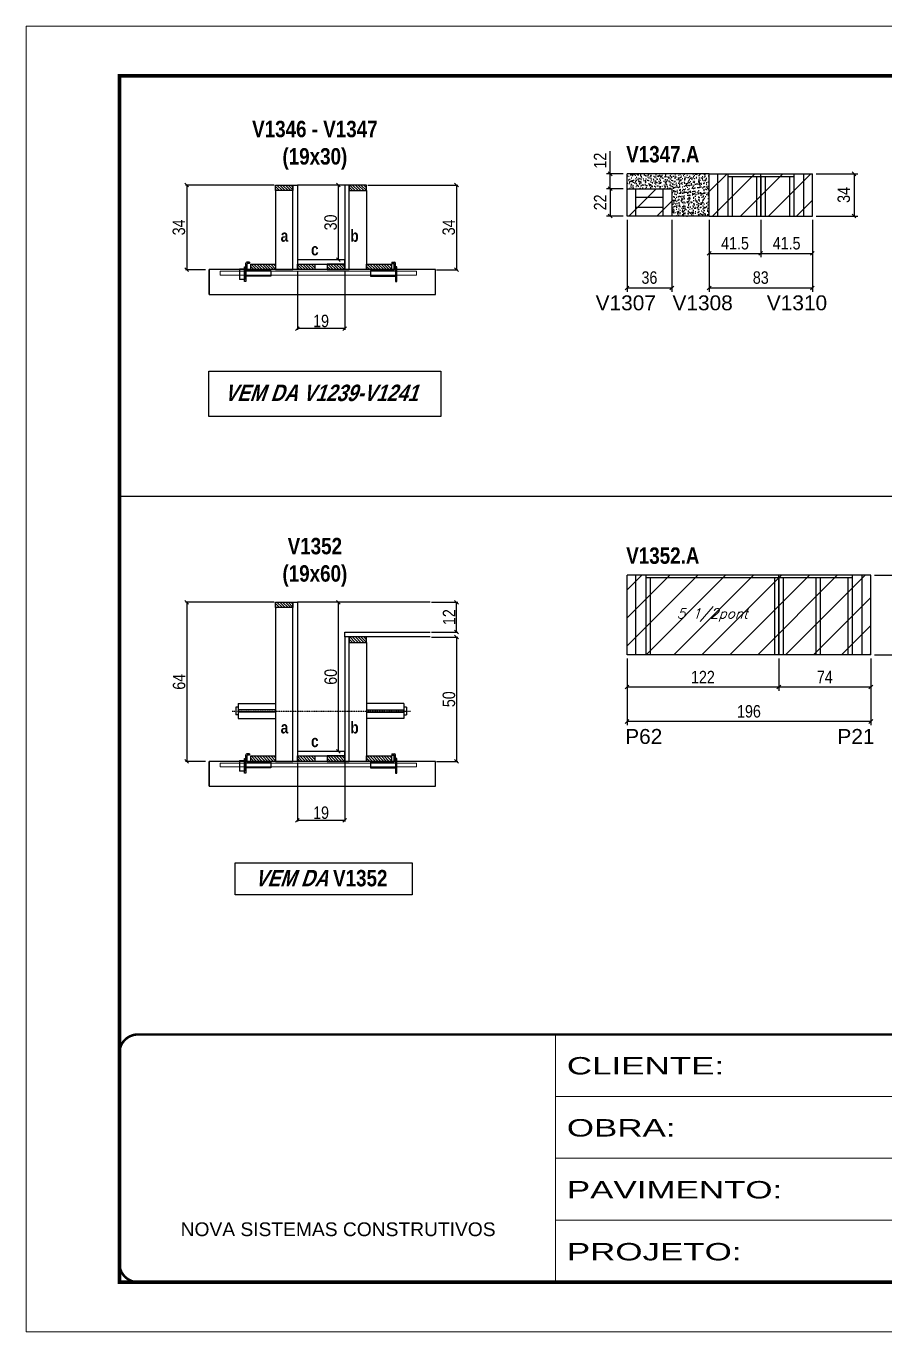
# Model space of a CAD drawing. Extents: x 3309 to 10384, y -2522 to 14608.
# Drawn here: x 8078 to 8768, y 4369 to 5419 of the extents above; entities that cross this region are included whole.
import ezdxf

# ---------------------------------------------------------------- set-up
doc = ezdxf.new("R2010")
doc.units = 0
for name, pattern in [('CONTINUO', [0]), ('DASHED', [0.75, 0.5, -0.25]), ('HIDDEN', [0.375, 0.25, -0.125])]:
    doc.linetypes.add(name, pattern=pattern)
for name, color, linetype in [('5', 5, 'Continuous'), ('barrote', 251, 'Continuous'), ('COTA', 241, 'Continuous'), ('detalhes', 4, 'Continuous'), ('NOMENCLATURA', 7, 'Continuous'), ('Painéis', 200, 'Continuous'), ('presilha', 1, 'Continuous'), ('SARR_2.2x10', 60, 'Continuous'), ('SARR_2.2x7', 40, 'Continuous'), ('SARR_3.5x7', 81, 'Continuous'), ('TENSOR', 3, 'Continuous'), ('texto', 7, 'Continuous')]:
    doc.layers.add(name, color=color, linetype=linetype)
for name, color, linetype, lineweight in [('CONCRETO', 251, 'Continuous', 25), ('Folhas', 255, 'Continuous', 9), ('Hachura', 251, 'Continuous', 9), ('SARRAFO DE PRESSAO', 251, 'DASHED', 9), ('SCO-___-LAJ', 2, 'Continuous', 0)]:
    doc.layers.add(name, color=color, linetype=linetype, lineweight=lineweight)
doc.styles.add('ARIAL', font='arial.ttf')
doc.styles.add('COTA TECNICA', font='techl___.ttf', dxfattribs={"height": 10})
doc.styles.add('COTA TECNICA 2X', font='techl___.ttf', dxfattribs={"height": 10})
doc.styles.add('Romans', font='romans.shx')
doc.styles.get("Standard").update_dxf_attribs({"font": 'arial.ttf'})
doc.styles.add('TECNICA', font='techb___.ttf', dxfattribs={"height": 10})
doc.styles.add('Tecnologia', font='')
doc.styles.get('Tecnologia').set_extended_font_data('Forgotten Futurist')
doc.dimstyles.new('PAINEL', dxfattribs={"dimtxt": 10, "dimasz": 3, "dimexe": 3, "dimexo": 3, "dimgap": 3, "dimtad": 1, "dimdec": 1, "dimzin": 12, "dimdsep": 46, "dimtxsty": 'COTA TECNICA', "dimblk1": 'OBLIQUE', "dimblk2": 'OBLIQUE', "dimsah": 1, "dimcen": 0.9, "dimclrd": 4, "dimclre": 4, "dimclrt": 240, "dimadec": 1, "dimazin": 3, "dimtfac": 1, "dimtdec": 1, "dimtmove": 0, "dimatfit": 3, "dimfxl": 1, "dimtolj": 1, "dimtzin": 12, "dimarcsym": 0})
doc.dimstyles.new('SECAO', dxfattribs={"dimscale": 0.333333, "dimtxt": 5, "dimasz": 9, "dimexe": 3, "dimexo": 3, "dimgap": 3, "dimtad": 1, "dimdec": 1, "dimlfac": 0.5, "dimzin": 12, "dimdsep": 46, "dimtxsty": 'COTA TECNICA 2X', "dimblk1": 'OBLIQUE', "dimblk2": 'OBLIQUE', "dimsah": 1, "dimcen": 0.9, "dimclrd": 4, "dimclre": 4, "dimclrt": 240, "dimadec": 1, "dimazin": 3, "dimtfac": 1, "dimtdec": 1, "dimtmove": 0, "dimatfit": 3, "dimfxl": 1, "dimtolj": 1, "dimtzin": 12, "dimarcsym": 0})
pattern_1 = [(135, (41531.551, -118288.727), (-1.122532015, -1.122532015), [])]
pattern_2 = [(135, (41531.551, -118684.1278), (-1.122532015, -1.122532015), [])]

# ---------------------------------------------------------------- blocks, each defined once
blk = doc.blocks.new('9999999999')
at = {"color": 30, "linetype": 'CONTINUO'}
for p, q in [((98564.6, 34230.2), (98564.6, 34429.4)), ((98564.6, 34379.6), (99584, 34379.6)), ((98564.6, 34329.8), (99488, 34329.8)), ((98564.6, 34280), (99488, 34280))]:
    blk.add_line(p, q, dxfattribs=at)
at = {"color": 30, "linetype": 'CONTINUO', "const_width": 2}
blk.add_lwpolyline([(99584, 34230.2), (99584, 34414.4, 0.414214), (99569, 34429.4), (98229, 34429.4, 0.414214), (98214, 34414.4), (98214, 34245.2, 0.414214), (98229, 34230.2), (99584, 34230.2)], format="xyb", dxfattribs=at)
at = {"layer": 'Folhas'}
blk.add_lwpolyline([(98139, 34190.2), (99624, 34190.2), (99624, 35240.2), (98139, 35240.2)], close=True, dxfattribs=at)
at = {"layer": 'Folhas', "color": 30, "const_width": 3}
blk.add_lwpolyline([(98214, 34230.2), (99584, 34230.2), (99584, 35200.2), (98214, 35200.2)], close=True, dxfattribs=at)
at = {"color": 7, "linetype": 'Continuous', "ltscale": 5, "style": 'ARIAL'}
blk.add_text('NOVA SISTEMAS CONSTRUTIVOS', height=11.059, dxfattribs=at).set_placement((98263.2, 34267.2))
at = {"layer": 'Folhas', "color": 7, "style": 'Tecnologia', "width": 1.5}
for s, p in [('CLIENTE:', (98573.7, 34397.2)), ('OBRA:', (98573.7, 34347.3)), ('PAVIMENTO:', (98573.7, 34297.5)), ('PROJETO:', (98573.7, 34247.7))]:
    blk.add_text(s, height=14, dxfattribs=at).set_placement(p)
blk = doc.blocks.new('_Oblique')
at = {"color": 0, "linetype": 'ByBlock', "lineweight": -2}
blk.add_line((-0.5, -0.5), (0.5, 0.5), dxfattribs=at)
blk = doc.blocks.new('*D1131')
at = {"layer": 'COTA', "color": 4, "lineweight": -2, "transparency": 16777216}
for p, q in [((8296, 5222.4), (8296, 5175)), ((8334, 5222.4), (8334, 5175)), ((8334, 5176), (8296, 5176))]:
    blk.add_line(p, q, dxfattribs=at)
at = {"layer": 'Defpoints', "color": 0, "transparency": 16777216}
for p in [(8296, 5223.4), (8334, 5223.4), (8296, 5176)]:
    blk.add_point(p, dxfattribs=at)
at = {"layer": 'COTA', "color": 4, "lineweight": -2, "transparency": 16777216, "xscale": 3, "yscale": 3, "zscale": 3, "rotation": 180}
blk.add_blockref('_Oblique', (8296, 5176), dxfattribs=at)
at = {"layer": 'COTA', "color": 4, "lineweight": -2, "transparency": 16777216, "xscale": 3, "yscale": 3, "zscale": 3}
blk.add_blockref('_Oblique', (8334, 5176), dxfattribs=at)
at = {"layer": 'COTA', "color": 240, "transparency": 16777216, "insert": (8315, 5182.1), "char_height": 10, "attachment_point": 5, "style": 'COTA TECNICA 2X'}
blk.add_mtext('\\A1;19', dxfattribs=at)
blk = doc.blocks.new('PRESILHA METÁLICA 1')
at = {"layer": 'presilha'}
for p, q in [((7.5, 10.6), (7.5, 19.9)), ((12, 21), (8.6, 21)), ((9, 11.6), (9, 18.9)), ((12, 19.5), (9.6, 19.5)), ((12, 21), (12, 19.5)), ((0, 13), (6, 13)), ((0, 13), (0, 0)), ((6, 0), (0, 0)), ((6, 15.5), (7.5, 15.5)), ((6, -2.5), (6, 15.5)), ((6, 13), (6, 0)), ((7.5, 15.5), (7.5, -2.5)), ((37.5, 4.1), (7.5, 4.1)), ((37.5, 11), (9.6, 11)), ((37.5, 11), (37.5, 4.1)), ((7.5, -2.5), (6, -2.5))]:
    blk.add_line(p, q, dxfattribs=at)
for centre, radius, start, end in [((8.6, 19.9), 1.14, 90, 180), ((9.6, 18.9), 0.57, 90, 180), ((9.6, 11.6), 0.57, 180, 270)]:
    blk.add_arc(centre, radius, start, end, dxfattribs=at)
blk = doc.blocks.new('PRESILHA METÁLICA 2')
at = {"layer": 'presilha'}
for p, q in [((-5.2, 23.5), (-5.2, 22)), ((-5.2, 23.5), (-1.9, 23.5)), ((-5.2, 22), (-2.8, 22)), ((-2.2, 14.1), (-2.2, 21.4)), ((0.8, 18), (-0.8, 18)), ((-0.8, 18), (-0.8, 0)), ((-0.8, 14.6), (-0.8, 22.4)), ((0.8, 0), (0.8, 18)), ((-30.8, 13.5), (-30.8, 6.6)), ((-30.8, 13.5), (-2.8, 13.5)), ((-30.8, 6.6), (-0.8, 6.6)), ((-0.8, 0), (0.8, 0))]:
    blk.add_line(p, q, dxfattribs=at)
for centre, radius, start, end in [((-2.8, 21.4), 0.57, 0, 90), ((-1.9, 22.4), 1.14, 0, 90), ((-2.8, 14.1), 0.57, 270, 0)]:
    blk.add_arc(centre, radius, start, end, dxfattribs=at)
blk = doc.blocks.new('*D1132')
at = {"layer": 'COTA', "color": 4, "lineweight": -2, "transparency": 16777216}
for p, q in [((8277.4, 5291.4), (8206, 5291.4)), ((8207, 5291.4), (8207, 5223.4)), ((8222.2, 5223.4), (8206, 5223.4))]:
    blk.add_line(p, q, dxfattribs=at)
at = {"layer": 'Defpoints', "color": 0, "transparency": 16777216}
for p in [(8278.4, 5291.4), (8207, 5223.4), (8223.2, 5223.4)]:
    blk.add_point(p, dxfattribs=at)
at = {"layer": 'COTA', "color": 4, "lineweight": -2, "transparency": 16777216, "xscale": 3, "yscale": 3, "zscale": 3}
for p, rotation in [((8207, 5291.4), 90), ((8207, 5223.4), 270)]:
    blk.add_blockref('_Oblique', p, dxfattribs=dict(at, rotation=rotation))
at = {"layer": 'COTA', "color": 240, "transparency": 16777216, "insert": (8200.7, 5257.4), "char_height": 10, "attachment_point": 5, "rotation": 90, "style": 'COTA TECNICA 2X'}
blk.add_mtext('\\A1;34', dxfattribs=at)
blk = doc.blocks.new('*D1133')
at = {"layer": 'COTA', "color": 4, "lineweight": -2, "transparency": 16777216}
for p, q in [((8352.6, 5291.4), (8424.9, 5291.4)), ((8423.9, 5291.4), (8423.9, 5223.4)), ((8407.8, 5223.4), (8424.9, 5223.4))]:
    blk.add_line(p, q, dxfattribs=at)
at = {"layer": 'Defpoints', "color": 0, "transparency": 16777216}
for p in [(8351.6, 5291.4), (8406.8, 5223.4), (8423.9, 5223.4)]:
    blk.add_point(p, dxfattribs=at)
at = {"layer": 'COTA', "color": 4, "lineweight": -2, "transparency": 16777216, "xscale": 3, "yscale": 3, "zscale": 3}
for p, rotation in [((8423.9, 5291.4), 90), ((8423.9, 5223.4), 270)]:
    blk.add_blockref('_Oblique', p, dxfattribs=dict(at, rotation=rotation))
at = {"layer": 'COTA', "color": 240, "transparency": 16777216, "insert": (8417.7, 5257.4), "char_height": 10, "attachment_point": 5, "rotation": 90, "style": 'COTA TECNICA 2X'}
blk.add_mtext('\\A1;34', dxfattribs=at)
blk = doc.blocks.new('*D1134')
at = {"layer": 'COTA', "color": 4, "lineweight": -2, "transparency": 16777216}
for p, q in [((8333, 5291.4), (8327.9, 5291.4)), ((8328.9, 5231.4), (8328.9, 5291.4)), ((8333, 5231.4), (8327.9, 5231.4))]:
    blk.add_line(p, q, dxfattribs=at)
at = {"layer": 'Defpoints', "color": 0, "transparency": 16777216}
for p in [(8328.9, 5291.4), (8334, 5291.4), (8334, 5231.4)]:
    blk.add_point(p, dxfattribs=at)
at = {"layer": 'COTA', "color": 4, "lineweight": -2, "transparency": 16777216, "xscale": 3, "yscale": 3, "zscale": 3}
for p, rotation in [((8328.9, 5291.4), 90), ((8328.9, 5231.4), 270)]:
    blk.add_blockref('_Oblique', p, dxfattribs=dict(at, rotation=rotation))
at = {"layer": 'COTA', "color": 240, "transparency": 16777216, "insert": (8322.7, 5261.4), "char_height": 10, "attachment_point": 5, "rotation": 90, "style": 'COTA TECNICA 2X'}
blk.add_mtext('\\A1;30', dxfattribs=at)
blk = doc.blocks.new('*D1137')
at = {"layer": 'COTA', "color": 4, "linetype": 'ByBlock', "lineweight": -2, "transparency": 16777216}
for p, q in [((8627, 5263.5), (8627, 5233.5)), ((8668.5, 5263.5), (8668.5, 5233.5)), ((8627, 5236.5), (8668.5, 5236.5))]:
    blk.add_line(p, q, dxfattribs=at)
at = {"layer": 'Defpoints', "color": 0, "linetype": 'ByBlock', "transparency": 16777216}
for p in [(8627, 5266.5), (8668.5, 5266.5), (8668.5, 5236.5)]:
    blk.add_point(p, dxfattribs=at)
at = {"layer": 'COTA', "color": 4, "linetype": 'ByBlock', "lineweight": -2, "transparency": 16777216, "xscale": 3, "yscale": 3, "zscale": 3, "rotation": 180}
blk.add_blockref('_Oblique', (8627, 5236.5), dxfattribs=at)
at = {"layer": 'COTA', "color": 4, "linetype": 'ByBlock', "lineweight": -2, "transparency": 16777216, "xscale": 3, "yscale": 3, "zscale": 3}
blk.add_blockref('_Oblique', (8668.5, 5236.5), dxfattribs=at)
at = {"layer": 'COTA', "color": 240, "linetype": 'ByBlock', "transparency": 16777216, "insert": (8647.8, 5244.6), "char_height": 10, "attachment_point": 5, "style": 'COTA TECNICA'}
blk.add_mtext('\\A1;41.5', dxfattribs=at)
blk = doc.blocks.new('*D1138')
at = {"layer": 'COTA', "color": 4, "linetype": 'ByBlock', "lineweight": -2, "transparency": 16777216}
for p, q in [((8668.5, 5263.5), (8668.5, 5233.5)), ((8710, 5263.5), (8710, 5233.5)), ((8668.5, 5236.5), (8710, 5236.5))]:
    blk.add_line(p, q, dxfattribs=at)
at = {"layer": 'Defpoints', "color": 0, "linetype": 'ByBlock', "transparency": 16777216}
for p in [(8668.5, 5266.5), (8710, 5266.5), (8710, 5236.5)]:
    blk.add_point(p, dxfattribs=at)
at = {"layer": 'COTA', "color": 4, "linetype": 'ByBlock', "lineweight": -2, "transparency": 16777216, "xscale": 3, "yscale": 3, "zscale": 3, "rotation": 180}
blk.add_blockref('_Oblique', (8668.5, 5236.5), dxfattribs=at)
at = {"layer": 'COTA', "color": 4, "linetype": 'ByBlock', "lineweight": -2, "transparency": 16777216, "xscale": 3, "yscale": 3, "zscale": 3}
blk.add_blockref('_Oblique', (8710, 5236.5), dxfattribs=at)
at = {"layer": 'COTA', "color": 240, "linetype": 'ByBlock', "transparency": 16777216, "insert": (8689.3, 5244.6), "char_height": 10, "attachment_point": 5, "style": 'COTA TECNICA'}
blk.add_mtext('\\A1;41.5', dxfattribs=at)
blk = doc.blocks.new('*D1154')
at = {"layer": 'COTA', "color": 4, "linetype": 'ByBlock', "lineweight": -2, "transparency": 16777216}
for p, q in [((8627, 5263.5), (8627, 5205.7)), ((8710, 5263.5), (8710, 5205.7)), ((8627, 5208.7), (8710, 5208.7))]:
    blk.add_line(p, q, dxfattribs=at)
at = {"layer": 'Defpoints', "color": 0, "linetype": 'ByBlock', "transparency": 16777216}
for p in [(8627, 5266.5), (8710, 5266.5), (8710, 5208.7)]:
    blk.add_point(p, dxfattribs=at)
at = {"layer": 'COTA', "color": 4, "linetype": 'ByBlock', "lineweight": -2, "transparency": 16777216, "xscale": 3, "yscale": 3, "zscale": 3, "rotation": 180}
blk.add_blockref('_Oblique', (8627, 5208.7), dxfattribs=at)
at = {"layer": 'COTA', "color": 4, "linetype": 'ByBlock', "lineweight": -2, "transparency": 16777216, "xscale": 3, "yscale": 3, "zscale": 3}
blk.add_blockref('_Oblique', (8710, 5208.7), dxfattribs=at)
at = {"layer": 'COTA', "color": 240, "linetype": 'ByBlock', "transparency": 16777216, "insert": (8668.5, 5217), "char_height": 10, "attachment_point": 5, "style": 'COTA TECNICA'}
blk.add_mtext('\\A1;83', dxfattribs=at)
blk = doc.blocks.new('*D1141')
at = {"layer": 'COTA', "color": 4, "lineweight": -2, "transparency": 16777216}
for p, q in [((8561, 5263.5), (8561, 5205.7)), ((8597, 5263.5), (8597, 5205.7)), ((8561, 5208.7), (8597, 5208.7))]:
    blk.add_line(p, q, dxfattribs=at)
at = {"layer": 'Defpoints', "color": 0, "transparency": 16777216}
for p in [(8561, 5266.5), (8597, 5266.5), (8597, 5208.7)]:
    blk.add_point(p, dxfattribs=at)
at = {"layer": 'COTA', "color": 4, "lineweight": -2, "transparency": 16777216, "xscale": 3, "yscale": 3, "zscale": 3, "rotation": 180}
blk.add_blockref('_Oblique', (8561, 5208.7), dxfattribs=at)
at = {"layer": 'COTA', "color": 4, "lineweight": -2, "transparency": 16777216, "xscale": 3, "yscale": 3, "zscale": 3}
blk.add_blockref('_Oblique', (8597, 5208.7), dxfattribs=at)
at = {"layer": 'COTA', "color": 240, "transparency": 16777216, "insert": (8579, 5217), "char_height": 10, "attachment_point": 5, "style": 'COTA TECNICA'}
blk.add_mtext('\\A1;36', dxfattribs=at)
blk = doc.blocks.new('*D1142')
at = {"layer": 'COTA', "color": 4, "lineweight": -2, "transparency": 16777216}
for p, q in [((8558, 5288.5), (8544.4, 5288.5)), ((8547.4, 5288.5), (8547.4, 5266.5)), ((8558, 5266.5), (8544.4, 5266.5))]:
    blk.add_line(p, q, dxfattribs=at)
at = {"layer": 'Defpoints', "color": 0, "transparency": 16777216}
for p in [(8561, 5288.5), (8547.4, 5266.5), (8561, 5266.5)]:
    blk.add_point(p, dxfattribs=at)
at = {"layer": 'COTA', "color": 4, "lineweight": -2, "transparency": 16777216, "xscale": 3, "yscale": 3, "zscale": 3}
for p, rotation in [((8547.4, 5288.5), 90), ((8547.4, 5266.5), 270)]:
    blk.add_blockref('_Oblique', p, dxfattribs=dict(at, rotation=rotation))
at = {"layer": 'COTA', "color": 240, "transparency": 16777216, "insert": (8539.4, 5277.5), "char_height": 10, "attachment_point": 5, "rotation": 90, "style": 'COTA TECNICA'}
blk.add_mtext('\\A1;22', dxfattribs=at)
blk = doc.blocks.new('*D1143')
at = {"layer": 'COTA', "color": 4, "lineweight": -2, "transparency": 16777216}
for p, q in [((8547.4, 5300.5), (8547.4, 5318.8)), ((8558, 5300.5), (8544.4, 5300.5)), ((8547.4, 5288.5), (8547.4, 5300.5)), ((8558, 5288.5), (8544.4, 5288.5))]:
    blk.add_line(p, q, dxfattribs=at)
at = {"layer": 'Defpoints', "color": 0, "transparency": 16777216}
for p in [(8547.4, 5300.5), (8561, 5300.5), (8561, 5288.5)]:
    blk.add_point(p, dxfattribs=at)
at = {"layer": 'COTA', "color": 4, "lineweight": -2, "transparency": 16777216, "xscale": 3, "yscale": 3, "zscale": 3}
for p, rotation in [((8547.4, 5300.5), 90), ((8547.4, 5288.5), 270)]:
    blk.add_blockref('_Oblique', p, dxfattribs=dict(at, rotation=rotation))
at = {"layer": 'COTA', "color": 240, "transparency": 16777216, "insert": (8539.3, 5311.1), "char_height": 10, "attachment_point": 5, "rotation": 90, "style": 'COTA TECNICA'}
blk.add_mtext('\\A1;12', dxfattribs=at)
blk = doc.blocks.new('*D1144')
at = {"layer": 'COTA', "color": 4, "lineweight": -2, "transparency": 16777216}
for p, q in [((8713, 5300.5), (8746.5, 5300.5)), ((8743.5, 5300.5), (8743.5, 5266.5)), ((8713, 5266.5), (8746.5, 5266.5))]:
    blk.add_line(p, q, dxfattribs=at)
at = {"layer": 'Defpoints', "color": 0, "transparency": 16777216}
for p in [(8710, 5300.5), (8710, 5266.5), (8743.5, 5266.5)]:
    blk.add_point(p, dxfattribs=at)
at = {"layer": 'COTA', "color": 4, "lineweight": -2, "transparency": 16777216, "xscale": 3, "yscale": 3, "zscale": 3}
for p, rotation in [((8743.5, 5300.5), 90), ((8743.5, 5266.5), 270)]:
    blk.add_blockref('_Oblique', p, dxfattribs=dict(at, rotation=rotation))
at = {"layer": 'COTA', "color": 240, "transparency": 16777216, "insert": (8735.3, 5283.5), "char_height": 10, "attachment_point": 5, "rotation": 90, "style": 'COTA TECNICA'}
blk.add_mtext('\\A1;34', dxfattribs=at)
blk = doc.blocks.new('*D1126')
at = {"layer": 'COTA', "color": 4, "lineweight": -2, "transparency": 16777216}
for p, q in [((8296, 4827), (8296, 4779.6)), ((8334, 4827), (8334, 4779.6)), ((8334, 4780.6), (8296, 4780.6))]:
    blk.add_line(p, q, dxfattribs=at)
at = {"layer": 'Defpoints', "color": 0, "transparency": 16777216}
for p in [(8296, 4828), (8334, 4828), (8296, 4780.6)]:
    blk.add_point(p, dxfattribs=at)
at = {"layer": 'COTA', "color": 4, "lineweight": -2, "transparency": 16777216, "xscale": 3, "yscale": 3, "zscale": 3, "rotation": 180}
blk.add_blockref('_Oblique', (8296, 4780.6), dxfattribs=at)
at = {"layer": 'COTA', "color": 4, "lineweight": -2, "transparency": 16777216, "xscale": 3, "yscale": 3, "zscale": 3}
blk.add_blockref('_Oblique', (8334, 4780.6), dxfattribs=at)
at = {"layer": 'COTA', "color": 240, "transparency": 16777216, "insert": (8315, 4786.7), "char_height": 10, "attachment_point": 5, "style": 'COTA TECNICA 2X'}
blk.add_mtext('\\A1;19', dxfattribs=at)
blk = doc.blocks.new('*D1127')
at = {"layer": 'COTA', "color": 4, "lineweight": -2, "transparency": 16777216}
for p, q in [((8277.4, 4956), (8206, 4956)), ((8207, 4956), (8207, 4828)), ((8222.2, 4828), (8206, 4828))]:
    blk.add_line(p, q, dxfattribs=at)
at = {"layer": 'Defpoints', "color": 0, "transparency": 16777216}
for p in [(8278.4, 4956), (8207, 4828), (8223.2, 4828)]:
    blk.add_point(p, dxfattribs=at)
at = {"layer": 'COTA', "color": 4, "lineweight": -2, "transparency": 16777216, "xscale": 3, "yscale": 3, "zscale": 3}
for p, rotation in [((8207, 4956), 90), ((8207, 4828), 270)]:
    blk.add_blockref('_Oblique', p, dxfattribs=dict(at, rotation=rotation))
at = {"layer": 'COTA', "color": 240, "transparency": 16777216, "insert": (8200.9, 4892), "char_height": 10, "attachment_point": 5, "rotation": 90, "style": 'COTA TECNICA 2X'}
blk.add_mtext('\\A1;64', dxfattribs=at)
blk = doc.blocks.new('*D1128')
at = {"layer": 'COTA', "color": 4, "lineweight": -2, "transparency": 16777216}
for p, q in [((8403.7, 4928), (8424.9, 4928)), ((8423.9, 4928), (8423.9, 4828)), ((8407.8, 4828), (8424.9, 4828))]:
    blk.add_line(p, q, dxfattribs=at)
at = {"layer": 'Defpoints', "color": 0, "transparency": 16777216}
for p in [(8402.7, 4928), (8406.8, 4828), (8423.9, 4828)]:
    blk.add_point(p, dxfattribs=at)
at = {"layer": 'COTA', "color": 4, "lineweight": -2, "transparency": 16777216, "xscale": 3, "yscale": 3, "zscale": 3}
for p, rotation in [((8423.9, 4928), 90), ((8423.9, 4828), 270)]:
    blk.add_blockref('_Oblique', p, dxfattribs=dict(at, rotation=rotation))
at = {"layer": 'COTA', "color": 240, "transparency": 16777216, "insert": (8417.8, 4878), "char_height": 10, "attachment_point": 5, "rotation": 90, "style": 'COTA TECNICA 2X'}
blk.add_mtext('\\A1;50', dxfattribs=at)
blk = doc.blocks.new('*D1129')
at = {"layer": 'COTA', "color": 4, "lineweight": -2, "transparency": 16777216}
for p, q in [((8333, 4956), (8327.9, 4956)), ((8328.9, 4836), (8328.9, 4956)), ((8333, 4836), (8327.9, 4836))]:
    blk.add_line(p, q, dxfattribs=at)
at = {"layer": 'Defpoints', "color": 0, "transparency": 16777216}
for p in [(8328.9, 4956), (8334, 4956), (8334, 4836)]:
    blk.add_point(p, dxfattribs=at)
at = {"layer": 'COTA', "color": 4, "lineweight": -2, "transparency": 16777216, "xscale": 3, "yscale": 3, "zscale": 3}
for p, rotation in [((8328.9, 4956), 90), ((8328.9, 4836), 270)]:
    blk.add_blockref('_Oblique', p, dxfattribs=dict(at, rotation=rotation))
at = {"layer": 'COTA', "color": 240, "transparency": 16777216, "insert": (8322.8, 4896), "char_height": 10, "attachment_point": 5, "rotation": 90, "style": 'COTA TECNICA 2X'}
blk.add_mtext('\\A1;60', dxfattribs=at)
blk = doc.blocks.new('*D1130')
at = {"layer": 'COTA', "color": 4, "lineweight": -2, "transparency": 16777216}
for p, q in [((8403.7, 4956), (8424.9, 4956)), ((8423.9, 4932), (8423.9, 4956)), ((8403.7, 4932), (8424.9, 4932))]:
    blk.add_line(p, q, dxfattribs=at)
at = {"layer": 'Defpoints', "color": 0, "transparency": 16777216}
for p in [(8402.7, 4956), (8423.9, 4956), (8402.7, 4932)]:
    blk.add_point(p, dxfattribs=at)
at = {"layer": 'COTA', "color": 4, "lineweight": -2, "transparency": 16777216, "xscale": 3, "yscale": 3, "zscale": 3}
for p, rotation in [((8423.9, 4956), 90), ((8423.9, 4932), 270)]:
    blk.add_blockref('_Oblique', p, dxfattribs=dict(at, rotation=rotation))
at = {"layer": 'COTA', "color": 240, "transparency": 16777216, "insert": (8417.9, 4944), "char_height": 10, "attachment_point": 5, "rotation": 90, "style": 'COTA TECNICA 2X'}
blk.add_mtext('\\A1;12', dxfattribs=at)
blk = doc.blocks.new('*D1119')
at = {"layer": 'COTA', "color": 4, "linetype": 'ByBlock', "lineweight": -2, "transparency": 16777216}
for p, q in [((8683, 4910.7), (8683, 4884.8)), ((8757, 4910.7), (8757, 4884.8)), ((8757, 4887.8), (8683, 4887.8))]:
    blk.add_line(p, q, dxfattribs=at)
at = {"layer": 'Defpoints', "color": 0, "linetype": 'ByBlock', "transparency": 16777216}
for p in [(8683, 4913.7), (8757, 4913.7), (8683, 4887.8)]:
    blk.add_point(p, dxfattribs=at)
at = {"layer": 'COTA', "color": 4, "linetype": 'ByBlock', "lineweight": -2, "transparency": 16777216, "xscale": 3, "yscale": 3, "zscale": 3, "rotation": 180}
blk.add_blockref('_Oblique', (8683, 4887.8), dxfattribs=at)
at = {"layer": 'COTA', "color": 4, "linetype": 'ByBlock', "lineweight": -2, "transparency": 16777216, "xscale": 3, "yscale": 3, "zscale": 3}
blk.add_blockref('_Oblique', (8757, 4887.8), dxfattribs=at)
at = {"layer": 'COTA', "color": 240, "linetype": 'ByBlock', "transparency": 16777216, "insert": (8720, 4895.9), "char_height": 10, "attachment_point": 5, "style": 'COTA TECNICA'}
blk.add_mtext('\\A1;74', dxfattribs=at)
blk = doc.blocks.new('*D1120')
at = {"layer": 'COTA', "color": 4, "linetype": 'ByBlock', "lineweight": -2, "transparency": 16777216}
for p, q in [((8561, 4910.7), (8561, 4884.8)), ((8683, 4910.7), (8683, 4884.8)), ((8683, 4887.8), (8561, 4887.8))]:
    blk.add_line(p, q, dxfattribs=at)
at = {"layer": 'Defpoints', "color": 0, "linetype": 'ByBlock', "transparency": 16777216}
for p in [(8561, 4913.7), (8683, 4913.7), (8561, 4887.8)]:
    blk.add_point(p, dxfattribs=at)
at = {"layer": 'COTA', "color": 4, "linetype": 'ByBlock', "lineweight": -2, "transparency": 16777216, "xscale": 3, "yscale": 3, "zscale": 3, "rotation": 180}
blk.add_blockref('_Oblique', (8561, 4887.8), dxfattribs=at)
at = {"layer": 'COTA', "color": 4, "linetype": 'ByBlock', "lineweight": -2, "transparency": 16777216, "xscale": 3, "yscale": 3, "zscale": 3}
blk.add_blockref('_Oblique', (8683, 4887.8), dxfattribs=at)
at = {"layer": 'COTA', "color": 240, "linetype": 'ByBlock', "transparency": 16777216, "insert": (8622, 4895.8), "char_height": 10, "attachment_point": 5, "style": 'COTA TECNICA'}
blk.add_mtext('\\A1;122', dxfattribs=at)
blk = doc.blocks.new('*D1139')
at = {"layer": 'COTA', "color": 4, "linetype": 'ByBlock', "lineweight": -2, "transparency": 16777216}
for p, q in [((8561, 4910.7), (8561, 4857.1)), ((8757, 4910.7), (8757, 4857.1)), ((8757, 4860.1), (8561, 4860.1))]:
    blk.add_line(p, q, dxfattribs=at)
at = {"layer": 'Defpoints', "color": 0, "linetype": 'ByBlock', "transparency": 16777216}
for p in [(8561, 4913.7), (8757, 4913.7), (8561, 4860.1)]:
    blk.add_point(p, dxfattribs=at)
at = {"layer": 'COTA', "color": 4, "linetype": 'ByBlock', "lineweight": -2, "transparency": 16777216, "xscale": 3, "yscale": 3, "zscale": 3, "rotation": 180}
blk.add_blockref('_Oblique', (8561, 4860.1), dxfattribs=at)
at = {"layer": 'COTA', "color": 4, "linetype": 'ByBlock', "lineweight": -2, "transparency": 16777216, "xscale": 3, "yscale": 3, "zscale": 3}
blk.add_blockref('_Oblique', (8757, 4860.1), dxfattribs=at)
at = {"layer": 'COTA', "color": 240, "linetype": 'ByBlock', "transparency": 16777216, "insert": (8659, 4868.2), "char_height": 10, "attachment_point": 5, "style": 'COTA TECNICA'}
blk.add_mtext('\\A1;196', dxfattribs=at)
blk = doc.blocks.new('*D1118')
at = {"layer": 'COTA', "color": 4, "lineweight": -2, "transparency": 16777216}
for p, q in [((8760, 4977.7), (8797, 4977.7)), ((8794, 4977.7), (8794, 4913.7)), ((8760, 4913.7), (8797, 4913.7))]:
    blk.add_line(p, q, dxfattribs=at)
at = {"layer": 'Defpoints', "color": 0, "transparency": 16777216}
for p in [(8757, 4977.7, 0), (8757, 4913.7, 0), (8794, 4913.7)]:
    blk.add_point(p, dxfattribs=at)
at = {"layer": 'COTA', "color": 4, "lineweight": -2, "transparency": 16777216, "xscale": 3, "yscale": 3, "zscale": 3}
for p, rotation in [((8794, 4977.7), 90), ((8794, 4913.7), 270)]:
    blk.add_blockref('_Oblique', p, dxfattribs=dict(at, rotation=rotation))
at = {"layer": 'COTA', "color": 240, "transparency": 16777216, "insert": (8785.9, 4945.7), "char_height": 10, "attachment_point": 5, "rotation": 90, "style": 'COTA TECNICA'}
blk.add_mtext('\\A1;64', dxfattribs=at)

msp = doc.modelspace()

# ---------------------------------------------------------------- hatches: boundary and pattern name
at = {"layer": 'COTA'}
h = msp.add_hatch(dxfattribs=at)
h.set_pattern_fill('AR-CONC', color=256, scale=0.03)
h.set_pattern_definition([(50, (904.605, -6379.385), (5.46554, -0.4781726), [0.5715, -6.2865]), (355, (904.605, -6379.385), (-1.0573026, 5.7317054), [0.4572, -5.0292175]), (100.451445, (905.0603, -6379.425), (4.4082374, 5.2535326), [0.4857003, -5.3427073]), (46.1842, (904.605, -6377.861), (8.1323712, -1.26127), [0.85725, -9.42975]), (96.63556, (905.2826, -6377.966), (7.122124, 7.4227837), [0.7285507, -8.014068]), (351.18415, (904.605, -6377.861), (7.122124, 7.4227837), [0.685799, -7.543792]), (21, (905.367, -6378.242), (4.5484317, -3.067956), [0.5715, -6.2865]), (326, (905.367, -6378.242), (1.8540609, 5.525639), [0.4572, -5.0292]), (71.451445, (905.746, -6378.4976), (6.4024926, 2.457683), [0.4857003, -5.3426981]), (37.5, (904.6049, -6379.385), (0.0926581, 2.53665117), [0, -4.96824, 0, -5.1054, 0, -5.04825]), (7.5, (904.605, -6379.385), (2.0045899, 3.00541724), [0, -2.91084, 0, -4.85394, 0, -1.92405]), (327.5, (902.9056, -6379.385), (4.06771786, -0.17186232), [0, -1.905, 0, -5.9436, 0, -7.8867]), (317.5, (902.1436, -6379.385), (4.4438754, 0.7627947), [0, -2.4765, 0, -3.94716, 0, -5.6007])])
h.paths.add_polyline_path([(8627.04, 5266.47), (8627.04, 5300.47), (8561.04, 5300.47), (8561.04, 5288.47), (8597.04, 5288.47), (8597.04, 5266.47)])
at = {"layer": 'Hachura', "linetype": 'ByBlock'}
h = msp.add_hatch(dxfattribs=at)
h.set_pattern_fill('ANSI31', color=256, scale=5)
h.set_pattern_definition([(45, (4768.5, -1176.66), (-11.22532, 11.22532), [])])
h.paths.add_polyline_path([(8597.04, 5266.47), (8597.04, 5288.47), (8561.04, 5288.47), (8561.04, 5266.47)])
h.paths.add_polyline_path([(8668.54, 5300.47), (8627.04, 5300.47), (8627.04, 5266.47), (8668.54, 5266.47)])
h.paths.add_polyline_path([(8668.54, 5300.47), (8668.54, 5266.47), (8710.04, 5266.47), (8710.04, 5300.47)])
h.paths.add_polyline_path([(8819.97, 5288.47), (8819.97, 5266.47), (8892.97, 5266.47), (8892.97, 5288.47)])
h.paths.add_polyline_path([(8965.97, 5266.47), (8965.97, 5288.47), (8892.97, 5288.47), (8892.97, 5266.47)])
h.paths.add_polyline_path([(9162.56, 5300.47), (9121.06, 5300.47), (9121.06, 5266.47), (9162.56, 5266.47)])
h.paths.add_polyline_path([(9204.06, 5266.47), (9204.06, 5300.47), (9162.56, 5300.47), (9162.56, 5266.47)])
h.paths.add_polyline_path([(9270.06, 5288.47), (9234.06, 5288.47), (9234.06, 5266.47), (9270.06, 5266.47)])
h = msp.add_hatch(dxfattribs=at)
h.set_pattern_fill('ANSI31', color=256, scale=5)
h.set_pattern_definition([(45, (4735.475, -1508.895), (-11.22532, 11.22532), [])])
h.paths.add_polyline_path([(8683.04, 4913.7), (8683.04, 4977.7), (8561.04, 4977.7), (8561.04, 4913.7)])
h.paths.add_polyline_path([(8683.04, 4913.7), (8757.04, 4913.7), (8757.04, 4977.7), (8683.04, 4977.7)])
at = {"layer": 'SARR_2.2x10'}
h = msp.add_hatch(dxfattribs=at)
h.set_pattern_fill('ANSI31', color=256, scale=0.5, angle=90)
h.set_pattern_definition([(135, (41451.951, -118288.727), (-1.122532015, -1.122532015), [])])
h.paths.add_polyline_path([(8258.41, 5227.84), (8258.41, 5223.44), (8278.41, 5223.44), (8278.41, 5227.84)])
h = msp.add_hatch(dxfattribs=at)
h.set_pattern_fill('ANSI31', color=256, scale=0.5, angle=90)
h.set_pattern_definition([(135, (41545.151, -118288.727), (-1.122532015, -1.122532015), [])])
h.paths.add_polyline_path([(8351.61, 5227.84), (8351.61, 5223.44), (8371.61, 5223.44), (8371.61, 5227.84)])
h = msp.add_hatch(dxfattribs=at)
h.set_pattern_fill('ANSI31', color=256, scale=0.5, angle=90)
h.set_pattern_definition([(135, (41451.951, -118684.1278), (-1.122532015, -1.122532015), [])])
h.paths.add_polyline_path([(8258.41, 4832.44), (8258.41, 4828.04), (8278.41, 4828.04), (8278.41, 4832.44)])
h = msp.add_hatch(dxfattribs=at)
h.set_pattern_fill('ANSI31', color=256, scale=0.5, angle=90)
h.set_pattern_definition([(135, (41545.151, -118684.1278), (-1.122532015, -1.122532015), [])])
h.paths.add_polyline_path([(8351.61, 4832.44), (8351.61, 4828.04), (8371.61, 4828.04), (8371.61, 4832.44)])
at = {"layer": 'SARR_2.2x7'}
h = msp.add_hatch(dxfattribs=at)
h.set_pattern_fill('ANSI31', color=256, scale=0.5, angle=90)
h.set_pattern_definition([(135, (41465.951, -118225.127), (-1.122532015, -1.122532015), [])])
h.paths.add_polyline_path([(8292.41, 5291.44), (8292.41, 5287.04), (8278.41, 5287.04), (8278.41, 5291.44)])
h = msp.add_hatch(dxfattribs=at)
h.set_pattern_fill('ANSI31', color=256, scale=0.5, angle=90)
h.set_pattern_definition([(135, (41445.951, -118225.127), (-1.122532015, -1.122532015), [])])
h.paths.add_polyline_path([(8337.61, 5291.44), (8337.61, 5287.04), (8351.61, 5287.04), (8351.61, 5291.44)])
h = msp.add_hatch(dxfattribs=at)
h.set_pattern_fill('ANSI31', color=256, scale=0.5, angle=90)
h.set_pattern_definition(pattern_1)
h.paths.add_polyline_path([(8310.01, 5223.44), (8310.01, 5227.84), (8296.01, 5227.84), (8296.01, 5223.44)])
h = msp.add_hatch(dxfattribs=at)
h.set_pattern_fill('ANSI31', color=256, scale=0.5, angle=90)
h.set_pattern_definition(pattern_1)
h.paths.add_polyline_path([(8320.01, 5227.84), (8320.01, 5223.44), (8334.01, 5223.44), (8334.01, 5227.84)])
h = msp.add_hatch(dxfattribs=at)
h.set_pattern_fill('ANSI31', color=256, scale=0.5, angle=90)
h.set_pattern_definition([(135, (41465.951, -118560.5278), (-1.122532015, -1.122532015), [])])
h.paths.add_polyline_path([(8292.41, 4956.04), (8292.41, 4951.64), (8278.41, 4951.64), (8278.41, 4956.04)])
h = msp.add_hatch(dxfattribs=at)
h.set_pattern_fill('ANSI31', color=256, scale=0.5, angle=90)
h.set_pattern_definition([(135, (41445.951, -118588.5278), (-1.122532015, -1.122532015), [])])
h.paths.add_polyline_path([(8337.61, 4928.04), (8337.61, 4923.64), (8351.61, 4923.64), (8351.61, 4928.04)])
h = msp.add_hatch(dxfattribs=at)
h.set_pattern_fill('ANSI31', color=256, scale=0.5, angle=90)
h.set_pattern_definition(pattern_2)
h.paths.add_polyline_path([(8310.01, 4828.04), (8310.01, 4832.44), (8296.01, 4832.44), (8296.01, 4828.04)])
h = msp.add_hatch(dxfattribs=at)
h.set_pattern_fill('ANSI31', color=256, scale=0.5, angle=90)
h.set_pattern_definition(pattern_2)
h.paths.add_polyline_path([(8320.01, 4832.44), (8320.01, 4828.04), (8334.01, 4828.04), (8334.01, 4832.44)])

# ---------------------------------------------------------------- linework, layer by layer
at = {"ltscale": 3}
for p, q in [((8248.41, 4874.49), (8248.41, 4862.49)), ((8248.41, 4874.49), (8278.41, 4874.49)), ((8381.61, 4874.49), (8351.61, 4874.49)), ((8381.61, 4874.49), (8381.61, 4862.49)), ((8246.41, 4871.49), (8246.41, 4865.49)), ((8248.41, 4871.49), (8246.41, 4871.49)), ((8248.41, 4865.49), (8246.41, 4865.49)), ((8278.41, 4869.49), (8248.41, 4869.49)), ((8278.41, 4867.49), (8248.41, 4867.49)), ((8248.41, 4862.49), (8278.41, 4862.49)), ((8351.61, 4869.49), (8381.61, 4869.49)), ((8351.61, 4867.49), (8381.61, 4867.49)), ((8381.61, 4862.49), (8351.61, 4862.49)), ((8383.61, 4871.49), (8381.61, 4871.49)), ((8381.61, 4865.49), (8383.61, 4865.49)), ((8383.61, 4871.49), (8383.61, 4865.49))]:
    msp.add_line(p, q, dxfattribs=at)
at = {"layer": 'barrote', "elevation": 0}
for points in [[(8224.96, 5203.44), (8406.87, 5203.44), (8406.87, 5223.44), (8224.96, 5223.44)], [(8224.96, 4808.04), (8406.87, 4808.04), (8406.87, 4828.04), (8224.96, 4828.04)]]:
    msp.add_lwpolyline(points, close=True, dxfattribs=at)
at = {"layer": 'CONCRETO', "linetype": 'Continuous'}
for p, q in [((8334.01, 5291.44), (8296.01, 5291.44)), ((8402.71, 4956.04), (8296.01, 4956.04))]:
    msp.add_line(p, q, dxfattribs=at)
at = {"layer": 'COTA'}
for p, q in [((8627.04, 5300.47), (8561.04, 5300.47)), ((8561.04, 5288.47), (8561.04, 5300.47)), ((8627.04, 5266.47), (8597.04, 5266.47)), ((8152.87, 5041.32), (9522.87, 5041.32))]:
    msp.add_line(p, q, dxfattribs=at)
at = {"layer": 'detalhes', "color": 250}
for p, q in [((8224.96, 5203.44, 0), (8224.96, 5223.44, 0)), ((8224.96, 4808.04, 0), (8224.96, 4828.04, 0))]:
    msp.add_line(p, q, dxfattribs=at)
at = {"layer": 'NOMENCLATURA', "elevation": 0}
for points in [[(8224.79, 5141.92), (8411.36, 5141.92), (8411.36, 5105.46), (8224.79, 5105.46)], [(8245.87, 4746.52), (8388.31, 4746.52), (8388.31, 4720.77), (8245.87, 4720.77)]]:
    msp.add_lwpolyline(points, close=True, dxfattribs=at)
at = {"layer": 'Painéis', "linetype": 'ByBlock'}
for p, q in [((8627.04, 5300.47), (8710.04, 5300.47)), ((8627.04, 5266.47), (8627.04, 5300.47)), ((8668.54, 5266.47), (8668.54, 5300.47)), ((8710.04, 5266.47), (8710.04, 5300.47)), ((8627.04, 5266.47), (8710.04, 5266.47)), ((8757.04, 4977.7), (8561.04, 4977.7)), ((8561.04, 4913.7), (8561.04, 4977.7)), ((8683.04, 4913.7), (8683.04, 4977.7)), ((8757.04, 4913.7), (8757.04, 4977.7)), ((8757.04, 4913.7), (8561.04, 4913.7))]:
    msp.add_line(p, q, dxfattribs=at)
at = {"layer": 'Painéis', "linetype": 'Continuous', "elevation": 0}
for points in [[(8292.41, 5223.44), (8292.41, 5291.44), (8296.01, 5291.44), (8296.01, 5223.44)], [(8337.61, 5223.44), (8337.61, 5291.44), (8334.01, 5291.44), (8334.01, 5223.44)], [(8334.01, 5231.44), (8296.01, 5231.44), (8296.01, 5227.84), (8334.01, 5227.84)], [(8292.41, 4828.04), (8292.41, 4956.04), (8296.01, 4956.04), (8296.01, 4828.04)], [(8337.61, 4828.04), (8337.61, 4928.04), (8334.01, 4928.04), (8334.01, 4828.04)], [(8334.01, 4836.04), (8296.01, 4836.04), (8296.01, 4832.44), (8334.01, 4832.44)]]:
    msp.add_lwpolyline(points, close=True, dxfattribs=at)
at = {"layer": 'Painéis', "linetype": 'ByBlock'}
msp.add_lwpolyline([(8597.04, 5266.47), (8561.04, 5266.47), (8561.04, 5288.47), (8597.04, 5288.47)], close=True, dxfattribs=at)
at = {"layer": 'Painéis', "linetype": 'Continuous', "elevation": 0}
msp.add_lwpolyline([(8402.71, 4928.04), (8334.01, 4928.04), (8334.01, 4932.04), (8402.71, 4932.04)], dxfattribs=at)
at = {"layer": 'SARR_2.2x10', "elevation": 0}
for points in [[(8258.41, 5227.84), (8278.41, 5227.84), (8278.41, 5223.44), (8258.41, 5223.44)], [(8351.61, 5227.84), (8371.61, 5227.84), (8371.61, 5223.44), (8351.61, 5223.44)], [(8258.41, 4832.44), (8278.41, 4832.44), (8278.41, 4828.04), (8258.41, 4828.04)], [(8351.61, 4832.44), (8371.61, 4832.44), (8371.61, 4828.04), (8351.61, 4828.04)]]:
    msp.add_lwpolyline(points, close=True, dxfattribs=at)
at = {"layer": 'SARR_2.2x7', "linetype": 'Continuous'}
for p, q in [((8634.04, 5266.47), (8634.04, 5300.47)), ((8642.04, 5298.27), (8668.54, 5298.27)), ((8668.54, 5298.27), (8695.04, 5298.27)), ((8703.04, 5266.47), (8703.04, 5300.47)), ((8568.04, 5266.47), (8568.04, 5288.47)), ((8590.04, 5266.47), (8590.04, 5288.47)), ((8590.04, 5281.47), (8568.04, 5281.47)), ((8590.04, 5273.47), (8568.04, 5273.47)), ((8568.04, 4913.7), (8568.04, 4977.7)), ((8750.04, 4913.7), (8750.04, 4977.7)), ((8683.04, 4975.5), (8576.04, 4975.5)), ((8742.04, 4975.5), (8683.04, 4975.5))]:
    msp.add_line(p, q, dxfattribs=at)
at = {"layer": 'SARR_2.2x7', "elevation": 0}
for points in [[(8278.41, 5291.44), (8292.41, 5291.44), (8292.41, 5287.04), (8278.41, 5287.04)], [(8351.61, 5291.44), (8337.61, 5291.44), (8337.61, 5287.04), (8351.61, 5287.04)], [(8296.01, 5227.84), (8310.01, 5227.84), (8310.01, 5223.44), (8296.01, 5223.44)], [(8334.01, 5227.84), (8320.01, 5227.84), (8320.01, 5223.44), (8334.01, 5223.44)], [(8278.41, 4956.04), (8292.41, 4956.04), (8292.41, 4951.64), (8278.41, 4951.64)], [(8351.61, 4928.04), (8337.61, 4928.04), (8337.61, 4923.64), (8351.61, 4923.64)], [(8296.01, 4832.44), (8310.01, 4832.44), (8310.01, 4828.04), (8296.01, 4828.04)], [(8334.01, 4832.44), (8320.01, 4832.44), (8320.01, 4828.04), (8334.01, 4828.04)]]:
    msp.add_lwpolyline(points, close=True, dxfattribs=at)
at = {"layer": 'SARR_3.5x7'}
for p, q in [((8642.04, 5300.47), (8642.04, 5266.47)), ((8645.54, 5298.27), (8645.54, 5266.47)), ((8665.04, 5298.27), (8665.04, 5266.47)), ((8668.54, 5298.27), (8668.54, 5266.47)), ((8672.04, 5298.27), (8672.04, 5266.47)), ((8691.54, 5298.27), (8691.54, 5266.47)), ((8695.04, 5300.47), (8695.04, 5266.47)), ((8576.04, 4977.7), (8576.04, 4913.7)), ((8742.04, 4977.7), (8742.04, 4913.7)), ((8579.54, 4975.5), (8579.54, 4913.7)), ((8679.54, 4975.5), (8679.54, 4913.7)), ((8683.04, 4975.5), (8683.04, 4913.7)), ((8686.54, 4975.5), (8686.54, 4913.7)), ((8712.81, 4975.5), (8712.81, 4913.7)), ((8716.31, 4975.5), (8716.31, 4913.7)), ((8738.54, 4975.5), (8738.54, 4913.7))]:
    msp.add_line(p, q, dxfattribs=at)
at = {"layer": 'SARR_3.5x7', "elevation": 0}
for points in [[(8292.41, 5287.04), (8278.41, 5287.04), (8278.41, 5223.44), (8292.41, 5223.44)], [(8337.61, 5287.04), (8351.61, 5287.04), (8351.61, 5223.44), (8337.61, 5223.44)], [(8292.41, 4951.64), (8278.41, 4951.64), (8278.41, 4828.04), (8292.41, 4828.04)], [(8337.61, 4923.64), (8351.61, 4923.64), (8351.61, 4828.04), (8337.61, 4828.04)]]:
    msp.add_lwpolyline(points, close=True, dxfattribs=at)
at = {"layer": 'SCO-___-LAJ', "color": 1, "elevation": 0}
for points in [[(8233.96, 5222.11), (8391.79, 5222.11), (8391.79, 5218.91), (8233.96, 5218.91)], [(8233.96, 4826.71), (8391.79, 4826.71), (8391.79, 4823.51), (8233.96, 4823.51)]]:
    msp.add_lwpolyline(points, close=True, dxfattribs=at)
at = {"layer": 'TENSOR', "linetype": 'HIDDEN', "ltscale": 0.5}
msp.add_line((8243.41, 4868.49), (8386.92, 4868.49), dxfattribs=at)

# ---------------------------------------------------------------- block references
at = {"layer": 'presilha', "xscale": 0.6666666666666666, "yscale": 0.6666666666666666, "zscale": 0.6666666666666666}
for name, p in [('PRESILHA METÁLICA 1', (8249.54, 5215.48, 0)), ('PRESILHA METÁLICA 2', (8375.29, 5213.81, 0)), ('PRESILHA METÁLICA 1', (8249.54, 4820.08, 0)), ('PRESILHA METÁLICA 2', (8375.29, 4818.41, 0))]:
    msp.add_blockref(name, p, dxfattribs=at)
at = {"layer": 'SARRAFO DE PRESSAO', "color": 6, "linetype": 'ByBlock'}
msp.add_blockref('9999999999', (-90061.11, -29820.95), dxfattribs=at)

# ---------------------------------------------------------------- texts
at = {"layer": '5', "linetype": 'Continuous'}
for s, rotation, p in [('V1307', 359.99996, (8535.75, 5190.74)), ('V1308', 359.99996, (8597.53, 5190.74)), ('V1310', 359.99996, (8673.38, 5190.74)), ('P62', 359.99996, (8559.51, 4842.06)), ('P21', 0.00004, (8730.12, 4842.06))]:
    msp.add_text(s, height=12, rotation=rotation, dxfattribs=at).set_placement(p)
at = {"layer": 'detalhes', "style": 'TECNICA'}
for s, p in [('a', (8282.54, 5245.88, 0)), ('b', (8338.51, 5245.87, 0)), ('c', (8306.9, 5234.91, 0)), ('a', (8282.54, 4850.48, 0)), ('b', (8338.51, 4850.47, 0)), ('c', (8306.9, 4839.51, 0))]:
    msp.add_text(s, height=9.6, dxfattribs=at).set_placement(p)
at = {"layer": 'NOMENCLATURA', "style": 'TECNICA'}
for s, p in [('V1347.A', (8560.33, 5309.65)), ('V1352.A', (8560.33, 4986.88))]:
    msp.add_text(s, height=13.2, dxfattribs=at).set_placement(p)
at = {"layer": 'NOMENCLATURA', "char_height": 13.2, "attachment_point": 2, "style": 'TECNICA'}
for s, insert in [('V1346 - V1347\\P(19x30)', (8310.01, 5343.14, 0)), ('V1352\\P(19x60)', (8310.01, 5007.74, 0))]:
    msp.add_mtext_dynamic_manual_height_columns(s, width=300.2766, gutter_width=1, heights=[0], dxfattribs=dict(at, insert=insert))
at = {"layer": 'NOMENCLATURA', "char_height": 13.2, "width": 300.2766, "attachment_point": 2, "style": 'TECNICA'}
for s, insert in [('{\\Q19;VEM DA V1239-V1241}', (8315.01, 5130.96, 0)), ('{\\Q19;VEM DA }V1352', (8315.01, 4740.73, 0))]:
    msp.add_mtext(s, dxfattribs=dict(at, insert=insert))
at = {"layer": 'texto', "color": 2, "insert": (8629.54, 4945.7), "char_height": 8, "attachment_point": 5, "style": 'Romans'}
msp.add_mtext('{\\Q19;\\C256;5 1/2pont}', dxfattribs=at)

# ---------------------------------------------------------------- dimensions: what is measured, and where the dimension line sits
at = {"layer": 'COTA'}
for base, p1, p2, angle, dimstyle, picture, middle in [((8547.36, 5300.47), (8561.04, 5288.47), (8561.04, 5300.47), 90, 'PAINEL', '*D1143', (8539.3, 5311.13)), ((8206.97, 5223.44, 0), (8278.41, 5291.44, 0), (8223.2, 5223.44, 0), 90, 'SECAO', '*D1132', (8200.75, 5257.44, 0)), ((8328.94, 5291.44), (8334.01, 5231.44), (8334.01, 5291.44), 90, 'SECAO', '*D1134', (8322.72, 5261.44)), ((8423.93, 5223.44, 0), (8351.61, 5291.44, 0), (8406.83, 5223.44, 0), 90, 'SECAO', '*D1133', (8417.71, 5257.44, 0)), ((8743.53, 5266.47), (8710.04, 5300.47), (8710.04, 5266.47), 90, 'PAINEL', '*D1144', (8735.31, 5283.47)), ((8547.36, 5266.47), (8561.04, 5288.47), (8561.04, 5266.47), 90, 'PAINEL', '*D1142', (8539.36, 5277.47)), ((8597.04, 5208.75), (8561.04, 5266.47), (8597.04, 5266.47), 180, 'PAINEL', '*D1141', (8579.04, 5216.97)), ((8794.04, 4913.7, 0), (8757.04, 4977.7), (8757.04, 4913.7), 90, 'PAINEL', '*D1118', (8785.93, 4945.7, 0)), ((8206.97, 4828.04, 0), (8278.41, 4956.04, 0), (8223.2, 4828.04, 0), 90, 'SECAO', '*D1127', (8200.86, 4892.04, 0)), ((8328.94, 4956.04), (8334.01, 4836.04), (8334.01, 4956.04), 90, 'SECAO', '*D1129', (8322.84, 4896.04)), ((8423.93, 4956.04), (8402.71, 4932.04, 0), (8402.71, 4956.04), 90, 'SECAO', '*D1130', (8417.87, 4944.04)), ((8423.93, 4828.04, 0), (8402.71, 4928.04, 0), (8406.83, 4828.04, 0), 90, 'SECAO', '*D1128', (8417.82, 4878.04, 0))]:
    dim = msp.add_linear_dim(base=base, p1=p1, p2=p2, angle=angle, dimstyle=dimstyle, dxfattribs=at)
    dim.commit()
    dim.dimension.update_dxf_attribs({"geometry": picture, "text_midpoint": middle})
at = {"layer": 'COTA', "linetype": 'ByBlock'}
for base, p2, picture, middle in [((8668.54, 5236.46), (8668.54, 5266.47), '*D1137', (8647.79, 5244.57)), ((8710.04, 5208.75), (8710.04, 5266.47), '*D1154', (8668.54, 5216.99))]:
    dim = msp.add_linear_dim(base=base, p1=(8627.04, 5266.47), p2=p2, dimstyle='PAINEL', dxfattribs=at)
    dim.commit()
    dim.dimension.update_dxf_attribs({"geometry": picture, "text_midpoint": middle})
dim = msp.add_linear_dim(base=(8710.04, 5236.46), p1=(8668.54, 5266.47), p2=(8710.04, 5266.47), dimstyle='PAINEL', override={"dimtmove": 1}, dxfattribs=at)
dim.commit()
dim.dimension.update_dxf_attribs({"geometry": '*D1138', "text_midpoint": (8689.29, 5244.57)})
at = {"layer": 'COTA'}
for base, p1, p2, picture, middle in [((8296.01, 5175.97, 0), (8334.01, 5223.44, 0), (8296.01, 5223.44, 0), '*D1131', (8315.01, 5175.97, 0)), ((8296.01, 4780.57, 0), (8334.01, 4828.04, 0), (8296.01, 4828.04, 0), '*D1126', (8315.01, 4780.57, 0))]:
    dim = msp.add_linear_dim(base=base, p1=p1, p2=p2, angle=180, dimstyle='SECAO', dxfattribs=at)
    dim.commit()
    dim.dimension.update_dxf_attribs({"geometry": picture, "text_midpoint": middle, "dimtype": 160})
at = {"layer": 'COTA', "linetype": 'ByBlock'}
dim = msp.add_linear_dim(base=(8561.04, 4887.78), p1=(8683.04, 4913.7), p2=(8561.04, 4913.7), angle=180, dimstyle='PAINEL', override={"dimtmove": 1}, dxfattribs=at)
dim.commit()
dim.dimension.update_dxf_attribs({"geometry": '*D1120', "text_midpoint": (8622.04, 4895.84)})
for base, p2, picture, middle in [((8561.04, 4860.07), (8561.04, 4913.7), '*D1139', (8659.04, 4868.2)), ((8683.04, 4887.78), (8683.04, 4913.7), '*D1119', (8720.04, 4895.86))]:
    dim = msp.add_linear_dim(base=base, p1=(8757.04, 4913.7), p2=p2, angle=180, dimstyle='PAINEL', dxfattribs=at)
    dim.commit()
    dim.dimension.update_dxf_attribs({"geometry": picture, "text_midpoint": middle})

doc.saveas('drawing.dxf')
